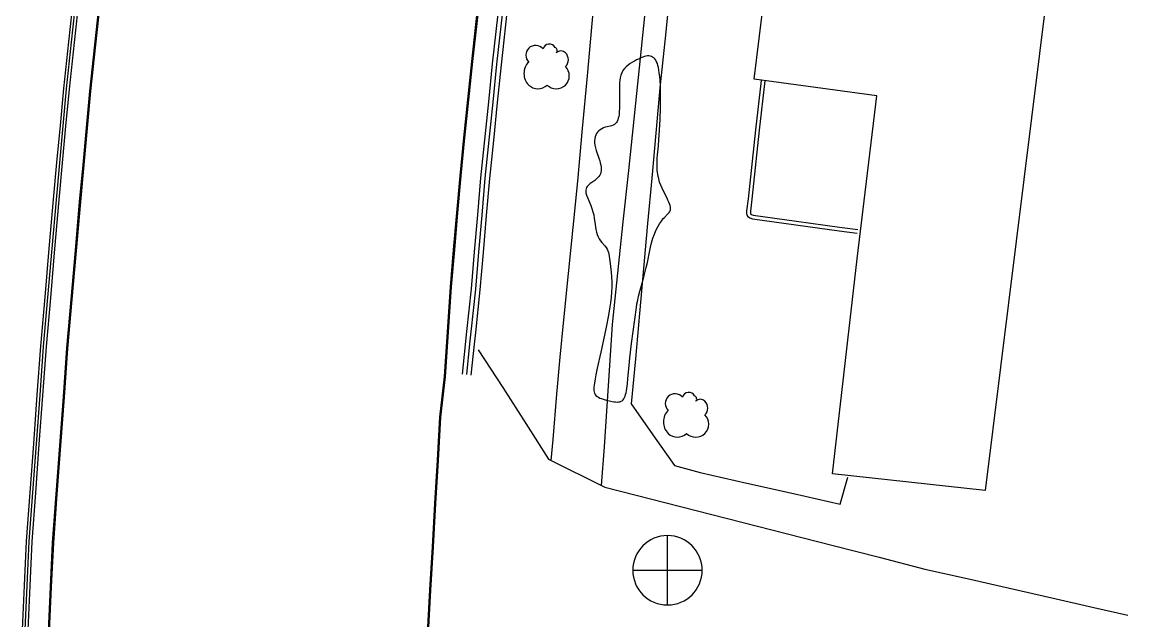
# Model space of a CAD drawing. Header units: feet. Extents: x 3174203 to 3175581, y 1715832 to 1717426.
# Drawn here: x 3175462.4 to 3175566.9, y 1716947.7 to 1717004.3 of the extents above; entities that cross this region are included whole.
import ezdxf

# ---------------------------------------------------------------- set-up
doc = ezdxf.new("R2010")
doc.units = ezdxf.units.FT
doc.header["$MEASUREMENT"] = 0
for name, color, linetype, lineweight in [('BACK_OF_CURB', 5, 'Continuous', 30), ('BOTTOM_OF_CURB', 3, 'Continuous', 30), ('BUILDING', 1, 'Continuous', 30), ('CONCRETE_BOTTOM', 9, 'Continuous', 30), ('CONCRETE_TOP', 204, 'Continuous', 30), ('FOOT_PATH', 2, 'Continuous', 30), ('GUTTER', 30, 'Continuous', 30), ('MANHOLE', 30, 'Continuous', 30), ('SINGLE_TREE', 3, 'Continuous', 30), ('TOP_OF_CURB', 1, 'Continuous', 30)]:
    doc.layers.add(name, color=color, linetype=linetype, lineweight=lineweight)
for name, color, linetype, lineweight, true_color in [('FENCE', 201, 'Continuous', 30, 0xe39cff), ('PAVED_DRIVEWAY', 254, 'Continuous', 30, 0xe6ffd1), ('PAVED_ROAD', 140, 'Continuous', 30, 0x38a9ff), ('SHRUBLINE', 71, 'Continuous', 30, 0xc6ff6b)]:
    doc.layers.add(name, color=color, linetype=linetype, lineweight=lineweight, true_color=true_color)

# ---------------------------------------------------------------- blocks, each defined once
blk = doc.blocks.new('SYM203')
at = {"lineweight": -2}
blk.add_line((-0.5, 0), (0.5, 0), dxfattribs=at)
at = {"lineweight": -2, "flags": 128}
blk.add_lwpolyline([(0, -0.5, 1), (0, 0.5, 1), (0, -0.5), (0, 0.5)], format="xyb", dxfattribs=at)
blk = doc.blocks.new('SYM203_1')
at = {"layer": 'MANHOLE', "ltscale": 0.25, "xscale": 26.246667, "yscale": 26.246667, "zscale": 26.246667}
blk.add_blockref('SYM203', (0, 0), dxfattribs=at)
blk = doc.blocks.new('SYM004')
at = {"layer": 'MANHOLE', "ltscale": 0.25, "xscale": 0.5, "yscale": 0.5, "zscale": 0.5}
blk.add_blockref('SYM203_1', (0, 0), dxfattribs=at)
blk = doc.blocks.new('SYM217')
at = {"layer": 'SINGLE_TREE', "ltscale": 0.25}
for centre, radius, start, end in [((-3.999317, 4.740554), 3.690935, 39.734283, 135.000043), ((1.220457, 6.480478), 2.460623, 27.885514, 165.419776), ((-3.999321, 4.74055), 3.690935, 134.999957, 225.000043), ((2.960383, 6.480475), 1.230312, 314.999957, 69.295265), ((5.570268, 3.870591), 2.460623, 44.999957, 135.000043), ((4.70031, 3.000626), 3.690935, 314.999957, 45.000043), ((-2.259399, -2.219148), 6.151558, 134.999957, 225.000043), ((3.830349, -3.08911), 4.921246, 314.999957, 45.000043), ((-3.129355, -3.089116), 4.921246, 224.999957, 315.000043), ((3.830344, -3.089116), 4.921246, 224.999957, 315.000043)]:
    blk.add_arc(centre, radius, start, end, dxfattribs=at)
blk = doc.blocks.new('SYM007')
at = {"layer": 'SINGLE_TREE', "ltscale": 0.25, "xscale": 0.5, "yscale": 0.5, "zscale": 0.5}
blk.add_blockref('SYM217', (0, 0), dxfattribs=at)

msp = doc.modelspace()

# ---------------------------------------------------------------- linework, layer by layer
at = {"layer": 'BACK_OF_CURB'}
for points in [[(3175467.212972, 1717006.844473, 5244.841), (3175466.736789, 1717002.448931, 5244.761), (3175466.259986, 1716998.047661, 5245.031), (3175465.939018, 1716994.544914, 5244.932), (3175465.618576, 1716991.047906, 5244.943), (3175465.297973, 1716987.549154, 5245.046), (3175464.897464, 1716982.922715, 5245.095739), (3175464.497105, 1716978.29802, 5245.148644), (3175464.09636, 1716973.668864, 5245.203426), (3175463.756715, 1716969.056528, 5245.254), (3175463.417399, 1716964.448657, 5245.293), (3175463.078083, 1716959.840787, 5245.419), (3175462.738058, 1716955.223288, 5245.517555), (3175462.546127, 1716951.03605, 5245.605242), (3175462.354637, 1716946.858455, 5245.693)], [(3175504.8414, 1716970.938847, 5245.088473), (3175505.144695, 1716973.845534, 5245.219419), (3175505.262242, 1716974.972065, 5245.206959), (3175505.683853, 1716979.01265, 5245.101), (3175505.987554, 1716982.521927, 5245.068), (3175506.290616, 1716986.023826, 5245.011078), (3175506.593117, 1716989.519232, 5244.955827), (3175506.959916, 1716993.108182, 5244.907245), (3175507.327377, 1716996.703615, 5244.860221), (3175507.694446, 1717000.295207, 5244.820426), (3175508.377357, 1717006.419792, 5244.758294)]]:
    msp.add_polyline3d(points, dxfattribs=at)
at = {"layer": 'BOTTOM_OF_CURB'}
for points in [[(3175462.918316, 1716946.832618, 5245.292232), (3175463.109806, 1716951.010212, 5245.20795), (3175463.30138, 1716955.189643, 5245.12806), (3175463.64083, 1716959.799347, 5245.044634), (3175463.980146, 1716964.407217, 5244.962085), (3175464.319462, 1716969.015088, 5244.884345), (3175464.65884, 1716973.623809, 5244.811062), (3175465.059273, 1716978.249353, 5244.73975), (3175465.459632, 1716982.874048, 5244.670889), (3175465.860019, 1716987.499075, 5244.60282), (3175466.180492, 1716990.996416, 5244.554693), (3175466.500935, 1716994.493424, 5244.510815), (3175466.821477, 1716997.991525, 5244.465807), (3175467.297778, 1717002.388157, 5244.412193), (3175467.773961, 1717006.783699, 5244.362393)], [(3175504.006286, 1716971.025986, 5244.809), (3175504.427128, 1716975.059204, 5244.745), (3175504.84797, 1716979.092423, 5244.686), (3175505.151033, 1716982.594321, 5244.635), (3175505.454095, 1716986.09622, 5244.583), (3175505.757158, 1716989.598119, 5244.533619), (3175506.124619, 1716993.193551, 5244.486809), (3175506.49208, 1716996.788984, 5244.443863), (3175506.859541, 1717000.384416, 5244.401616), (3175507.542945, 1717006.513418, 5244.335815)]]:
    msp.add_polyline3d(points, dxfattribs=at)
at = {"layer": 'BUILDING', "elevation": 5245.323, "flags": 128}
msp.add_lwpolyline([(3175562.977416, 1717036.632569), (3175553.458306, 1716960.025339), (3175539.020479, 1716961.603231), (3175541.343142, 1716981.9463), (3175543.193289, 1716997.349085), (3175531.592191, 1716998.913936), (3175533.80035, 1717016.910826), (3175533.202871, 1717016.993859), (3175535.835929, 1717039.310924), (3175558.366826, 1717037.06145)], close=True, dxfattribs=at)
at = {"layer": 'CONCRETE_BOTTOM'}
msp.add_polyline3d([(3175532.265342, 1716998.799527, 5246.993), (3175531.717871, 1716994.131053, 5247.121), (3175531.028876, 1716987.607113, 5247.059), (3175530.883628, 1716986.470733, 5246.977245), (3175530.883628, 1716986.202472, 5246.957), (3175530.960243, 1716985.981051, 5246.953), (3175531.190085, 1716985.793695, 5246.976), (3175531.445465, 1716985.725565, 5246.998), (3175535.538554, 1716985.154256, 5247.316), (3175539.631643, 1716984.582948, 5247.444), (3175541.352268, 1716984.34822, 5247.49)], dxfattribs=at)
at = {"layer": 'CONCRETE_TOP'}
msp.add_polyline3d([(3175532.618664, 1716998.758093, 5248.295), (3175532.071431, 1716994.091654, 5248.320746), (3175531.382242, 1716987.565875, 5248.356), (3175531.239371, 1716986.44809, 5248.36), (3175531.239371, 1716986.262278, 5248.363), (3175531.263372, 1716986.192914, 5248.367), (3175531.35562, 1716986.117718, 5248.370173), (3175531.516165, 1716986.074889, 5248.37154), (3175535.59822, 1716985.50512, 5248.415029), (3175539.680275, 1716984.935351, 5248.459127), (3175541.400353, 1716984.700698, 5248.481)], dxfattribs=at)
at = {"layer": 'FENCE'}
msp.add_polyline3d([(3175533.080704, 1717011.826847, 5246.949), (3175528.594523, 1717012.210076, 5246.235), (3175528.36468, 1717012.80621, 5246.154), (3175523.940482, 1717013.281786, 5245.269), (3175524.144786, 1717012.234294, 5245.281438), (3175523.655662, 1717007.522574, 5245.3288), (3175523.166538, 1717002.810854, 5245.375), (3175522.677414, 1716998.099134, 5245.412), (3175522.291916, 1716993.828294, 5245.413), (3175521.906418, 1716989.557453, 5245.567), (3175521.52092, 1716985.286613, 5245.668), (3175521.135422, 1716981.015773, 5245.778), (3175520.749924, 1716976.744932, 5245.818), (3175520.364426, 1716972.474092, 5245.864), (3175519.978928, 1716968.203252, 5245.909), (3175522.013791, 1716965.29477, 5246.058), (3175524.048653, 1716962.386289, 5246.168), (3175526.506689, 1716961.715638, 5246.338), (3175530.920911, 1716960.718977, 5246.5), (3175535.335133, 1716959.722315, 5246.789), (3175539.749356, 1716958.725654, 5246.845), (3175540.464421, 1716961.274127, 5246.848)], dxfattribs=at)
at = {"layer": 'FOOT_PATH'}
for points in [[(3175512.389306, 1716962.853175, 5245.486482), (3175512.583186, 1716964.856625, 5245.464498), (3175512.946067, 1716969.122251, 5245.413895), (3175513.263589, 1716972.639123, 5245.371604), (3175513.581111, 1716976.155996, 5245.328639), (3175514.024554, 1716980.532942, 5245.27105), (3175514.467998, 1716984.909888, 5245.216523), (3175514.911441, 1716989.286834, 5245.159189), (3175515.365044, 1716994.255835, 5245.090098), (3175515.818646, 1716999.224835, 5245.020324), (3175516.272249, 1717004.193835, 5244.946788), (3175516.725851, 1717009.162836, 5244.869443), (3175517.355224, 1717013.845381, 5244.7925), (3175517.984597, 1717018.527926, 5244.713625), (3175518.613971, 1717023.210472, 5244.6385), (3175519.243344, 1717027.893017, 5244.564974), (3175519.872717, 1717032.575563, 5244.488396), (3175520.616058, 1717037.336387, 5244.415217), (3175521.359399, 1717042.097211, 5244.343109), (3175522.10274, 1717046.858035, 5244.277031), (3175522.846081, 1717051.618859, 5244.212), (3175523.589422, 1717056.379683, 5244.178), (3175519.03433, 1717057.255278, 5243.998)], [(3175521.237068, 1717004.871626, 5244.973), (3175520.72555, 1717000.012022, 5245.053), (3175520.214033, 1716995.152417, 5245.414), (3175519.702515, 1716990.292813, 5245.319), (3175519.190997, 1716985.433208, 5245.374), (3175518.67948, 1716980.573604, 5245.415033), (3175518.167962, 1716975.713999, 5245.452839), (3175517.920607, 1716971.856784, 5245.481262), (3175517.673252, 1716967.999569, 5245.513543), (3175517.425897, 1716964.142354, 5245.542136), (3175517.121875, 1716960.495239, 5245.615419)]]:
    msp.add_polyline3d(points, dxfattribs=at)
at = {"layer": 'GUTTER'}
for points in [[(3175464.85762, 1716946.732754, 5245.432909), (3175465.048787, 1716950.903307, 5245.351272), (3175465.239954, 1716955.073859, 5245.270374), (3175465.578596, 1716959.672584, 5245.185385), (3175465.917239, 1716964.271309, 5245.10411), (3175466.255881, 1716968.870034, 5245.026875), (3175466.594523, 1716973.468759, 5244.954403), (3175466.994417, 1716978.088085, 5244.879), (3175467.394312, 1716982.707411, 5244.805), (3175467.794206, 1716987.326738, 5244.734319), (3175468.114055, 1716990.817273, 5244.684), (3175468.433904, 1716994.307808, 5244.63675), (3175468.753753, 1716997.798343, 5244.592874), (3175469.229266, 1717002.187697, 5244.541732), (3175469.704778, 1717006.577051, 5244.494739)], [(3175500.78951, 1716946.51303, 5245.259), (3175501.026746, 1716950.602508, 5245.198), (3175501.263982, 1716954.691987, 5245.14773), (3175501.501218, 1716958.781465, 5245.093723), (3175501.738454, 1716962.870944, 5245.036026), (3175501.97569, 1716966.960422, 5244.977156), (3175502.408869, 1716970.778707, 5244.923358), (3175502.689249, 1716975.025195, 5244.868), (3175502.969629, 1716979.271684, 5244.812739), (3175503.272634, 1716982.772918, 5244.763375), (3175503.575639, 1716986.274153, 5244.713328), (3175503.878644, 1716989.775387, 5244.663008), (3175504.246895, 1716993.378553, 5244.615115), (3175504.615147, 1716996.981718, 5244.567931), (3175504.983398, 1717000.584883, 5244.524585), (3175505.667908, 1717006.723809, 5244.456564)]]:
    msp.add_polyline3d(points, dxfattribs=at)
at = {"layer": 'PAVED_DRIVEWAY'}
msp.add_polyline3d([(3175505.492114, 1716973.313063, 5245.146533), (3175507.837028, 1716969.761313, 5245.280619), (3175509.994326, 1716966.366454, 5245.38245), (3175512.151625, 1716962.971596, 5245.480006), (3175517.462894, 1716960.325331, 5245.62471), (3175521.787806, 1716959.220835, 5245.732716), (3175526.112718, 1716958.116339, 5245.841703), (3175530.43763, 1716957.011843, 5245.951359), (3175534.762542, 1716955.907347, 5246.060625), (3175539.087454, 1716954.802851, 5246.173762), (3175543.412366, 1716953.698356, 5246.287401), (3175547.737278, 1716952.59386, 5246.397633), (3175551.738953, 1716951.687305, 5246.495702), (3175555.740628, 1716950.780751, 5246.593183), (3175559.742303, 1716949.874197, 5246.6875), (3175563.743978, 1716948.967642, 5246.784), (3175566.94924, 1716948.24151, 5246.864899)], dxfattribs=at)
at = {"layer": 'PAVED_ROAD'}
for points in [[(3175464.957516, 1716946.728175, 5245.438761), (3175465.148682, 1716950.898728, 5245.357133), (3175465.339786, 1716955.067897, 5245.279207), (3175465.678326, 1716959.66524, 5245.193835), (3175466.016969, 1716964.263965, 5245.112095), (3175466.355611, 1716968.86269, 5245.03396), (3175466.694206, 1716973.460774, 5244.959289), (3175467.094045, 1716978.079461, 5244.883253), (3175467.493939, 1716982.698787, 5244.809249), (3175467.893811, 1716987.317863, 5244.737794), (3175468.213638, 1716990.808148, 5244.686335), (3175468.533487, 1716994.298683, 5244.638997), (3175468.853261, 1716997.788395, 5244.595753), (3175469.328684, 1717002.176927, 5244.545503), (3175469.804196, 1717006.56628, 5244.496014)], [(3175500.689649, 1716946.51832, 5245.266), (3175500.926923, 1716950.608448, 5245.199), (3175501.164196, 1716954.698576, 5245.151549), (3175501.40147, 1716958.788705, 5245.098009), (3175501.638743, 1716962.878833, 5245.043205), (3175501.876017, 1716966.968961, 5244.984577), (3175502.309241, 1716970.787642, 5244.930658), (3175502.589577, 1716975.033466, 5244.874792), (3175502.869914, 1716979.27929, 5244.818184), (3175503.17297, 1716982.781121, 5244.770869), (3175503.476027, 1716986.282952, 5244.720178), (3175503.779083, 1716989.784783, 5244.668291), (3175504.147377, 1716993.388358, 5244.618303), (3175504.51567, 1716996.991933, 5244.572506), (3175504.883963, 1717000.595508, 5244.531182), (3175505.568532, 1717006.73496, 5244.465201)]]:
    msp.add_polyline3d(points, dxfattribs=at)
at = {"layer": 'SHRUBLINE'}
msp.add_polyline3d([(3175518.864133, 1716997.770001, 5245.163841), (3175518.872687, 1716996.720246, 5245.147927), (3175518.865202, 1716996.238158, 5245.14151), (3175518.841321, 1716995.807416, 5245.136636), (3175518.817934, 1716995.590298, 5245.135733), (3175518.786432, 1716995.395002, 5245.134995), (3175518.746152, 1716995.220996, 5245.132797), (3175518.696428, 1716995.067749, 5245.132501), (3175518.636596, 1716994.934728, 5245.132273), (3175518.565989, 1716994.8214, 5245.132096), (3175518.483944, 1716994.727234, 5245.130952), (3175518.373584, 1716994.640212, 5245.130986), (3175518.249917, 1716994.573687, 5245.13105), (3175518.116111, 1716994.522798, 5245.131147), (3175517.975336, 1716994.482686, 5245.130848), (3175517.685548, 1716994.41535, 5245.131493), (3175517.514189, 1716994.370561, 5245.131936), (3175517.347575, 1716994.314452, 5245.132418), (3175517.186801, 1716994.241182, 5245.132946), (3175517.032962, 1716994.144909, 5245.133534), (3175516.887152, 1716994.019791, 5245.13474), (3175516.789057, 1716993.909923, 5245.135412), (3175516.699208, 1716993.782623, 5245.136151), (3175516.621197, 1716993.638159, 5245.136962), (3175516.558616, 1716993.476794, 5245.137852), (3175516.515055, 1716993.298797, 5245.138834), (3175516.494106, 1716993.104432, 5245.139927), (3175516.499359, 1716992.893967, 5245.142586), (3175516.532723, 1716992.668266, 5245.144129), (3175516.589363, 1716992.430588, 5245.145841), (3175516.662763, 1716992.184794, 5245.147706), (3175516.918343, 1716991.437298, 5245.156073), (3175516.993605, 1716991.197625, 5245.158275), (3175517.047247, 1716990.996561, 5245.16014), (3175517.087701, 1716990.804323, 5245.161935), (3175517.113899, 1716990.621178, 5245.163657), (3175517.12477, 1716990.447392, 5245.165304), (3175517.119245, 1716990.283234, 5245.169526), (3175517.096256, 1716990.128972, 5245.171088), (3175517.054732, 1716989.984871, 5245.172606), (3175516.993605, 1716989.8512, 5245.174109), (3175516.89961, 1716989.711127, 5245.177805), (3175516.784468, 1716989.582896, 5245.179629), (3175516.654029, 1716989.464379, 5245.181512), (3175516.514146, 1716989.353446, 5245.184821), (3175516.229459, 1716989.145819, 5245.189603), (3175516.09636, 1716989.044867, 5245.192093), (3175515.990768, 1716988.955798, 5245.194068), (3175515.897473, 1716988.864322, 5245.195836), (3175515.818079, 1716988.768745, 5245.197441), (3175515.75419, 1716988.667374, 5245.198806), (3175515.707409, 1716988.558515, 5245.200281), (3175515.67934, 1716988.440474, 5245.201757), (3175515.671588, 1716988.311557, 5245.203298), (3175515.685756, 1716988.170072, 5245.204962), (3175515.739088, 1716987.960424, 5245.207464), (3175515.823469, 1716987.730279, 5245.210331), (3175516.155183, 1716986.965467, 5245.220304), (3175516.256039, 1716986.701937, 5245.223509), (3175516.350386, 1716986.389627, 5245.227015), (3175516.41955, 1716986.082064, 5245.230281), (3175516.471195, 1716985.778518, 5245.232768), (3175516.552586, 1716985.180553, 5245.237614), (3175516.589197, 1716984.934455, 5245.238997), (3175516.632566, 1716984.692584, 5245.241211), (3175516.685652, 1716984.457896, 5245.243264), (3175516.75141, 1716984.233351, 5245.246453), (3175516.832799, 1716984.021907, 5245.247958), (3175516.932774, 1716983.826522, 5245.25103), (3175517.052463, 1716983.648746, 5245.252217), (3175517.18567, 1716983.484492, 5245.255258), (3175517.460533, 1716983.174581, 5245.261316), (3175517.586136, 1716983.017935, 5245.2643), (3175517.693152, 1716982.852837, 5245.267255), (3175517.765412, 1716982.700726, 5245.269809), (3175517.821529, 1716982.536673, 5245.270542), (3175517.86491, 1716982.35898, 5245.273382), (3175517.898963, 1716982.165952, 5245.276457), (3175517.927098, 1716981.955891, 5245.27858), (3175517.952722, 1716981.727102, 5245.28229), (3175518.065455, 1716980.673653, 5245.299912), (3175518.103656, 1716980.226123, 5245.307834), (3175518.12922, 1716979.758784, 5245.31701), (3175518.135121, 1716979.279487, 5245.325657), (3175518.115784, 1716978.792964, 5245.335197), (3175518.071447, 1716978.291471, 5245.345098), (3175518.003796, 1716977.764144, 5245.355907), (3175517.91452, 1716977.200121, 5245.373591), (3175517.805307, 1716976.58854, 5245.391859), (3175517.586206, 1716975.458772, 5245.425937), (3175517.340069, 1716974.264768, 5245.45295), (3175517.090553, 1716973.104572, 5245.480711), (3175516.756937, 1716971.591747, 5245.513244), (3175516.623277, 1716970.9555, 5245.524188), (3175516.52027, 1716970.404117, 5245.53404), (3175516.486131, 1716970.187085, 5245.537307), (3175516.460629, 1716969.986957, 5245.540973), (3175516.445077, 1716969.80317, 5245.543518), (3175516.44079, 1716969.635161, 5245.546583), (3175516.449082, 1716969.482365, 5245.549368), (3175516.471268, 1716969.34422, 5245.55125), (3175516.508661, 1716969.220161, 5245.553597), (3175516.562576, 1716969.109626, 5245.554974), (3175516.634326, 1716969.012051, 5245.557156), (3175516.737111, 1716968.916875, 5245.559659), (3175516.860657, 1716968.835428, 5245.561355), (3175517.001491, 1716968.765747, 5245.564117), (3175517.156135, 1716968.705873, 5245.566161), (3175517.321116, 1716968.653843, 5245.568409), (3175517.492959, 1716968.607696, 5245.571527), (3175518.182526, 1716968.449258, 5245.579685), (3175518.343883, 1716968.418637, 5245.582079), (3175518.498201, 1716968.396842, 5245.584565), (3175518.644321, 1716968.386813, 5245.586709), (3175518.781085, 1716968.391493, 5245.589228), (3175518.907334, 1716968.413824, 5245.591071), (3175519.021911, 1716968.456746, 5245.593097), (3175519.113271, 1716968.514262, 5245.595094), (3175519.195181, 1716968.590624, 5245.596717), (3175519.268329, 1716968.686081, 5245.598946), (3175519.333405, 1716968.800884, 5245.601392), (3175519.391095, 1716968.935283, 5245.604106), (3175519.44209, 1716969.089529, 5245.606853), (3175519.487076, 1716969.263872, 5245.610146), (3175519.526743, 1716969.458564, 5245.613545), (3175519.561779, 1716969.673853, 5245.6173), (3175519.615857, 1716970.11408, 5245.624008), (3175519.664095, 1716970.623318, 5245.638426), (3175519.770791, 1716971.854665, 5245.672412), (3175519.843118, 1716972.579695, 5245.697521), (3175520.003361, 1716973.91964, 5245.740313), (3175520.460605, 1716977.32276, 5245.853092), (3175520.515839, 1716977.677242, 5245.86616), (3175520.582387, 1716978.020771, 5245.880096), (3175520.671929, 1716978.398987, 5245.886193), (3175520.8265, 1716978.969624, 5245.889768), (3175521.013149, 1716979.632258, 5245.898508), (3175521.209777, 1716980.35337, 5245.89776), (3175521.394288, 1716981.099442, 5245.884379), (3175521.501726, 1716981.595124, 5245.881652), (3175521.694637, 1716982.559019, 5245.876004), (3175521.791937, 1716983.019203, 5245.876767), (3175521.897685, 1716983.459523, 5245.87619), (3175522.017797, 1716983.875967, 5245.875123), (3175522.156495, 1716984.264906, 5245.872971), (3175522.311246, 1716984.624262, 5245.869734), (3175522.477825, 1716984.952346, 5245.865613), (3175522.652008, 1716985.247466, 5245.86124), (3175522.82957, 1716985.507932, 5245.855695), (3175523.006287, 1716985.732055, 5245.850806), (3175523.110033, 1716985.848836, 5245.84849), (3175523.393897, 1716986.140759, 5245.839787), (3175523.473919, 1716986.226504, 5245.838086), (3175523.543904, 1716986.310424, 5245.835095), (3175523.60221, 1716986.394891, 5245.833559), (3175523.647194, 1716986.482279, 5245.83057), (3175523.677214, 1716986.574962, 5245.829074), (3175523.690627, 1716986.675312, 5245.827492), (3175523.682741, 1716986.81399, 5245.823351), (3175523.650351, 1716986.966039, 5245.820462), (3175523.597466, 1716987.129142, 5245.817203), (3175523.528096, 1716987.300981, 5245.813202), (3175523.446252, 1716987.479239, 5245.809255), (3175523.355942, 1716987.661597, 5245.804688), (3175523.020339, 1716988.318589, 5245.788986), (3175522.886026, 1716988.605279, 5245.782904), (3175522.765217, 1716988.894159, 5245.777115), (3175522.660103, 1716989.189977, 5245.772345), (3175522.572872, 1716989.497479, 5245.764853), (3175522.491251, 1716989.901834, 5245.759331), (3175522.438856, 1716990.319026, 5245.748933), (3175522.413549, 1716990.736217, 5245.738182), (3175522.413193, 1716991.140573, 5245.733166), (3175522.42915, 1716991.452768, 5245.72457), (3175522.456906, 1716991.781437, 5245.722264), (3175522.536609, 1716992.619818, 5245.69716), (3175522.582954, 1716993.19534, 5245.684633), (3175522.641159, 1716994.098526, 5245.65353), (3175522.693412, 1716995.127395, 5245.61428), (3175522.732835, 1716996.176232, 5245.5712), (3175522.752545, 1716997.139323, 5245.519959), (3175522.750548, 1716997.789045, 5245.484498), (3175522.73431, 1716998.334271, 5245.451917), (3175522.706609, 1716998.79304, 5245.422118), (3175522.670224, 1716999.18339, 5245.403329), (3175522.627932, 1716999.523361, 5245.378522), (3175522.589591, 1716999.779441, 5245.366167), (3175522.547147, 1717000.012941, 5245.354731), (3175522.498668, 1717000.223741, 5245.34421), (3175522.442223, 1717000.41172, 5245.327177), (3175522.375881, 1717000.576758, 5245.318801), (3175522.297711, 1717000.718734, 5245.30321), (3175522.206486, 1717000.837708, 5245.296548), (3175522.103794, 1717000.934464, 5245.290116), (3175521.991931, 1717001.00997, 5245.284012), (3175521.873187, 1717001.065191, 5245.278114), (3175521.749857, 1717001.101092, 5245.272313), (3175521.624234, 1717001.11864, 5245.266576), (3175521.49726, 1717001.118517, 5245.260834), (3175521.364472, 1717001.100264, 5245.25064), (3175521.220059, 1717001.06314, 5245.24436), (3175521.058205, 1717001.006403, 5245.237141), (3175520.8731, 1717000.929311, 5245.227134), (3175520.658928, 1717000.831123, 5245.217741), (3175520.477201, 1717000.743141, 5245.209091), (3175520.282235, 1717000.642265, 5245.200883), (3175520.080413, 1717000.527887, 5245.192571), (3175519.878116, 1717000.399396, 5245.184239), (3175519.681725, 1717000.256184, 5245.177112), (3175519.497623, 1717000.097642, 5245.170835), (3175519.33219, 1716999.923159, 5245.163696), (3175519.191808, 1716999.732127, 5245.158815), (3175519.081154, 1716999.524396, 5245.154456), (3175518.998093, 1716999.30165, 5245.148486), (3175518.938785, 1716999.066036, 5245.14471), (3175518.899389, 1716998.819698, 5245.142673), (3175518.876066, 1716998.564781, 5245.137524), (3175518.864975, 1716998.303429, 5245.134107), (3175518.862278, 1716998.037787, 5245.130136), (3175518.864133, 1716997.770001, 5245.124249)], dxfattribs=at)
at = {"layer": 'TOP_OF_CURB'}
for points in [[(3175467.475287, 1717006.816055, 5244.841), (3175466.999104, 1717002.420514, 5244.761), (3175466.522536, 1716998.021412, 5245.031), (3175466.201767, 1716994.520838, 5244.932), (3175465.881325, 1716991.023829, 5244.943), (3175465.560783, 1716987.525738, 5245.046), (3175465.16033, 1716982.899959, 5245.095739), (3175464.759971, 1716978.275264, 5245.148644), (3175464.359372, 1716973.647796, 5245.203426), (3175464.019852, 1716969.037151, 5245.254), (3175463.680536, 1716964.42928, 5245.293), (3175463.341221, 1716959.82141, 5245.419), (3175463.001464, 1716955.207556, 5245.517555), (3175462.8097, 1716951.023968, 5245.605242), (3175462.618211, 1716946.846374, 5245.693)], [(3175504.415674, 1716970.983269, 5245.086636), (3175504.719816, 1716973.898073, 5245.215453), (3175504.836516, 1716975.016487, 5245.203958), (3175505.257735, 1716979.053317, 5245.101), (3175505.561111, 1716982.558832, 5245.068), (3175505.864173, 1716986.060731, 5245.011078), (3175506.16696, 1716989.559447, 5244.955827), (3175506.534097, 1716993.151702, 5244.907245), (3175506.901558, 1716996.747134, 5244.860221), (3175507.268827, 1717000.340684, 5244.820426), (3175507.951989, 1717006.467521, 5244.758294)]]:
    msp.add_polyline3d(points, dxfattribs=at)

# ---------------------------------------------------------------- block references
at = {"layer": 'MANHOLE', "ltscale": 0.25, "xscale": 0.5, "yscale": 0.5, "zscale": 0.5}
msp.add_blockref('SYM004', (3175523.401, 1716952.473, 5245.759), dxfattribs=at)
at = {"layer": 'SINGLE_TREE', "ltscale": 0.25, "xscale": 0.5, "yscale": 0.5, "zscale": 0.5}
for p in [(3175511.9236, 1717000.0123, 5245.1201), (3175525.1144, 1716967.0639, 5246.458)]:
    msp.add_blockref('SYM007', p, dxfattribs=at)

doc.saveas('drawing.dxf')
